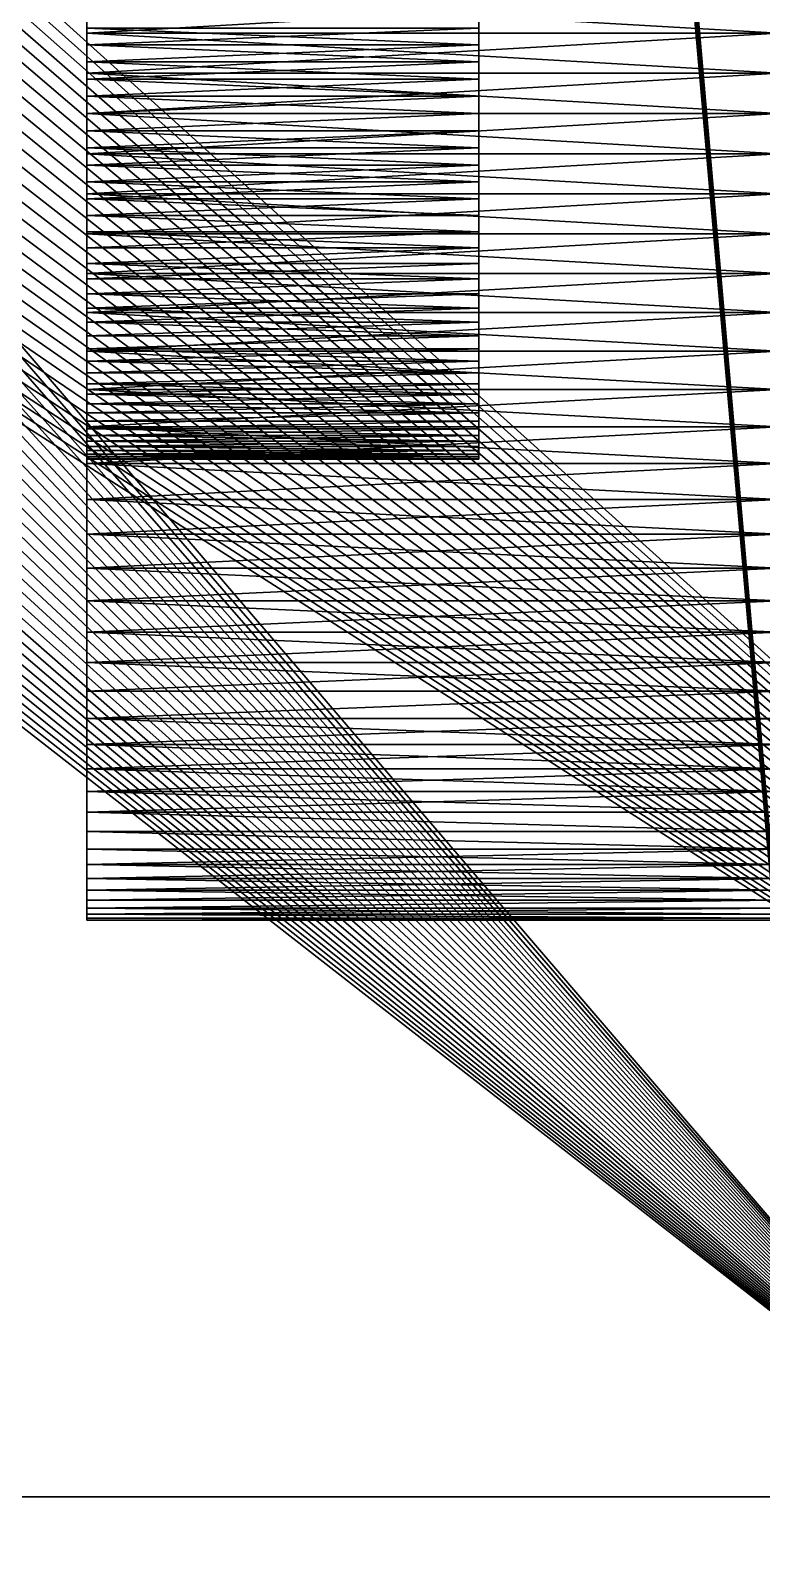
# Model space of a CAD drawing. Header units: millimetres. Extents: x 0 to 520, y -2 to 382.
# Drawn here: x 492.76 to 495.93, y 57.72 to 64.36 of the extents above; entities that cross this region are included whole.
import ezdxf

# ---------------------------------------------------------------- set-up
doc = ezdxf.new("R2010")
doc.units = ezdxf.units.MM

msp = doc.modelspace()

# ---------------------------------------------------------------- linework, layer by layer
at = {"layer": 'BRASS', "color": 52}
for points in [[(509.2, 369.2, 103), (10.8, 369.2, 103), (10.8, 10.8, 103)], [(509.2, 369.2, 103), (10.8, 10.8, 103), (509.2, 10.8, 103)], [(499.5, 359.5, 86), (499.5, 20.5, 86), (484.65, 190, 86)], [(484.65, 190, 86), (499.5, 20.5, 86), (484.6479, 189.9178, 86)], [(484.6418, 189.8357, 86), (484.6479, 189.9178, 86), (499.5, 20.5, 86)], [(484.6316, 189.7541, 86), (484.6418, 189.8357, 86), (499.5, 20.5, 86)], [(484.6173, 189.6731, 86), (484.6316, 189.7541, 86), (499.5, 20.5, 86)], [(484.6173, 70.3269, 86), (484.6173, 189.6731, 86), (499.5, 20.5, 86)], [(484.6316, 70.2459, 86), (484.6173, 70.3269, 86), (499.5, 20.5, 86)], [(484.6418, 70.1643, 86), (484.6316, 70.2459, 86), (499.5, 20.5, 86)], [(484.6479, 70.0822, 86), (484.6418, 70.1643, 86), (499.5, 20.5, 86)], [(484.65, 70, 86), (484.6479, 70.0822, 86), (499.5, 20.5, 86)], [(484.6479, 69.9178, 86), (484.65, 70, 86), (499.5, 20.5, 86)], [(484.6418, 69.8357, 86), (484.6479, 69.9178, 86), (499.5, 20.5, 86)], [(484.6316, 69.7541, 86), (484.6418, 69.8357, 86), (499.5, 20.5, 86)], [(484.6173, 69.6731, 86), (484.6316, 69.7541, 86), (499.5, 20.5, 86)], [(484.599, 69.5929, 86), (484.6173, 69.6731, 86), (499.5, 20.5, 86)], [(484.5767, 69.5137, 86), (484.599, 69.5929, 86), (499.5, 20.5, 86)], [(484.5505, 69.4357, 86), (484.5767, 69.5137, 86), (499.5, 20.5, 86)], [(484.5204, 69.3591, 86), (484.5505, 69.4357, 86), (499.5, 20.5, 86)], [(484.4866, 69.2841, 86), (484.5204, 69.3591, 86), (499.5, 20.5, 86)], [(484.4491, 69.2109, 86), (484.4866, 69.2841, 86), (499.5, 20.5, 86)], [(484.4079, 69.1396, 86), (484.4491, 69.2109, 86), (499.5, 20.5, 86)], [(484.3633, 69.0705, 86), (484.4079, 69.1396, 86), (499.5, 20.5, 86)], [(484.3153, 69.0037, 86), (484.3633, 69.0705, 86), (499.5, 20.5, 86)], [(336.599, 36.5929, 86), (481.6847, 69.0037, 86), (499.5, 20.5, 86)], [(499.5, 20.5, 86), (481.6847, 69.0037, 86), (481.736, 68.9394, 86)], [(484.264, 68.9394, 86), (484.3153, 69.0037, 86), (499.5, 20.5, 86)], [(499.5, 20.5, 86), (481.736, 68.9394, 86), (481.7905, 68.8777, 86)], [(484.2095, 68.8777, 86), (484.264, 68.9394, 86), (499.5, 20.5, 86)], [(499.5, 20.5, 86), (481.7905, 68.8777, 86), (481.8479, 68.8188, 86)], [(484.1521, 68.8188, 86), (484.2095, 68.8777, 86), (499.5, 20.5, 86)], [(481.8479, 68.8188, 86), (481.9082, 68.7629, 86), (499.5, 20.5, 86)], [(481.9082, 68.7629, 86), (481.9712, 68.71, 86), (499.5, 20.5, 86)], [(484.0288, 68.71, 86), (484.0918, 68.7629, 86), (499.5, 20.5, 86)], [(484.0918, 68.7629, 86), (484.1521, 68.8188, 86), (499.5, 20.5, 86)], [(481.9712, 68.71, 86), (482.0368, 68.6603, 86), (499.5, 20.5, 86)], [(483.9632, 68.6603, 86), (484.0288, 68.71, 86), (499.5, 20.5, 86)], [(482.0368, 68.6603, 86), (482.1048, 68.614, 86), (499.5, 20.5, 86)], [(483.8952, 68.614, 86), (483.9632, 68.6603, 86), (499.5, 20.5, 86)], [(482.1048, 68.614, 86), (482.175, 68.5711, 86), (499.5, 20.5, 86)], [(482.175, 68.5711, 86), (482.2473, 68.5317, 86), (499.5, 20.5, 86)], [(483.7527, 68.5317, 86), (483.825, 68.5711, 86), (499.5, 20.5, 86)], [(483.825, 68.5711, 86), (483.8952, 68.614, 86), (499.5, 20.5, 86)], [(482.2473, 68.5317, 86), (482.3214, 68.496, 86), (499.5, 20.5, 86)], [(482.3214, 68.496, 86), (482.3972, 68.4641, 86), (499.5, 20.5, 86)], [(483.6028, 68.4641, 86), (483.6786, 68.496, 86), (499.5, 20.5, 86)], [(483.6786, 68.496, 86), (483.7527, 68.5317, 86), (499.5, 20.5, 86)], [(482.3972, 68.4641, 86), (482.4745, 68.4359, 86), (499.5, 20.5, 86)], [(482.4745, 68.4359, 86), (482.5531, 68.4117, 86), (499.5, 20.5, 86)], [(483.4469, 68.4117, 86), (483.5255, 68.4359, 86), (499.5, 20.5, 86)], [(483.5255, 68.4359, 86), (483.6028, 68.4641, 86), (499.5, 20.5, 86)], [(482.5531, 68.4117, 86), (482.6328, 68.3914, 86), (499.5, 20.5, 86)], [(482.6328, 68.3914, 86), (482.7135, 68.3751, 86), (499.5, 20.5, 86)], [(482.7135, 68.3751, 86), (482.7948, 68.3628, 86), (499.5, 20.5, 86)], [(482.7948, 68.3628, 86), (482.8767, 68.3546, 86), (499.5, 20.5, 86)], [(483.1233, 68.3546, 86), (483.2052, 68.3628, 86), (499.5, 20.5, 86)], [(483.2052, 68.3628, 86), (483.2865, 68.3751, 86), (499.5, 20.5, 86)], [(483.2865, 68.3751, 86), (483.3672, 68.3914, 86), (499.5, 20.5, 86)], [(483.3672, 68.3914, 86), (483.4469, 68.4117, 86), (499.5, 20.5, 86)], [(482.8767, 68.3546, 86), (482.9589, 68.3505, 86), (499.5, 20.5, 86)], [(482.9589, 68.3505, 86), (483.0411, 68.3505, 86), (499.5, 20.5, 86)], [(483.0411, 68.3505, 86), (483.1233, 68.3546, 86), (499.5, 20.5, 86)]]:
    msp.add_3dface(points, dxfattribs=at)
at = {"layer": 'STEEL', "color": 8}
for points in [[(486.7493, 69.9439, 86), (500, 58, 86), (500, 82, 86)], [(497, 82, 83), (497, 58, 83), (486.7493, 69.9439, 83)], [(486.7437, 69.8319, 86), (500, 58, 86), (486.7493, 69.9439, 86)], [(486.7493, 69.9439, 83), (497, 58, 83), (486.7437, 69.8319, 83)], [(486.7325, 69.7202, 86), (500, 58, 86), (486.7437, 69.8319, 86)], [(486.7437, 69.8319, 83), (497, 58, 83), (486.7325, 69.7202, 83)], [(486.7158, 69.6093, 86), (500, 58, 86), (486.7325, 69.7202, 86)], [(486.7325, 69.7202, 83), (497, 58, 83), (486.7158, 69.6093, 83)], [(486.6936, 69.4993, 86), (500, 58, 86), (486.7158, 69.6093, 86)], [(486.7158, 69.6093, 83), (497, 58, 83), (486.6936, 69.4993, 83)], [(486.6659, 69.3906, 86), (500, 58, 86), (486.6936, 69.4993, 86)], [(486.6936, 69.4993, 83), (497, 58, 83), (486.6659, 69.3906, 83)], [(486.6328, 69.2834, 86), (500, 58, 86), (486.6659, 69.3906, 86)], [(486.6659, 69.3906, 83), (497, 58, 83), (486.6328, 69.2834, 83)], [(486.5945, 69.178, 86), (500, 58, 86), (486.6328, 69.2834, 86)], [(486.6328, 69.2834, 83), (497, 58, 83), (486.5945, 69.178, 83)], [(486.5509, 69.0746, 86), (500, 58, 86), (486.5945, 69.178, 86)], [(486.5945, 69.178, 83), (497, 58, 83), (486.5509, 69.0746, 83)], [(486.5022, 68.9735, 86), (500, 58, 86), (486.5509, 69.0746, 86)], [(486.5509, 69.0746, 83), (497, 58, 83), (486.5022, 68.9735, 83)], [(486.4486, 68.875, 86), (500, 58, 86), (486.5022, 68.9735, 86)], [(486.5022, 68.9735, 83), (497, 58, 83), (486.4486, 68.875, 83)], [(486.3901, 68.7793, 86), (500, 58, 86), (486.4486, 68.875, 86)], [(486.4486, 68.875, 83), (497, 58, 83), (486.3901, 68.7793, 83)], [(486.3269, 68.6866, 86), (500, 58, 86), (486.3901, 68.7793, 86)], [(486.3901, 68.7793, 83), (497, 58, 83), (486.3269, 68.6866, 83)], [(486.2591, 68.5971, 86), (500, 58, 86), (486.3269, 68.6866, 86)], [(497, 58, 83), (486.2591, 68.5971, 83), (486.3269, 68.6866, 83)], [(486.187, 68.5112, 86), (500, 58, 86), (486.2591, 68.5971, 86)], [(497, 58, 83), (486.187, 68.5112, 83), (486.2591, 68.5971, 83)], [(486.1107, 68.429, 86), (500, 58, 86), (486.187, 68.5112, 86)], [(497, 58, 83), (486.1107, 68.429, 83), (486.187, 68.5112, 83)], [(486.0304, 68.3506, 86), (500, 58, 86), (486.1107, 68.429, 86)], [(497, 58, 83), (486.0304, 68.3506, 83), (486.1107, 68.429, 83)], [(485.9463, 68.2764, 86), (500, 58, 86), (486.0304, 68.3506, 86)], [(497, 58, 83), (485.9463, 68.2764, 83), (486.0304, 68.3506, 83)], [(485.8586, 68.2065, 86), (500, 58, 86), (485.9463, 68.2764, 86)], [(497, 58, 83), (485.8586, 68.2065, 83), (485.9463, 68.2764, 83)], [(485.7675, 68.141, 86), (500, 58, 86), (485.8586, 68.2065, 86)], [(497, 58, 83), (485.7675, 68.141, 83), (485.8586, 68.2065, 83)], [(485.6732, 68.0801, 86), (500, 58, 86), (485.7675, 68.141, 86)], [(497, 58, 83), (485.6732, 68.0801, 83), (485.7675, 68.141, 83)], [(485.5761, 68.024, 86), (500, 58, 86), (485.6732, 68.0801, 86)], [(497, 58, 83), (485.5761, 68.024, 83), (485.6732, 68.0801, 83)], [(485.374, 67.9267, 86), (500, 58, 86), (485.4762, 67.9728, 86)], [(497, 58, 83), (485.374, 67.9267, 83), (485.4762, 67.9728, 83)], [(485.4762, 67.9728, 86), (500, 58, 86), (485.5761, 68.024, 86)], [(497, 58, 83), (485.4762, 67.9728, 83), (485.5761, 68.024, 83)], [(485.2695, 67.8857, 86), (500, 58, 86), (485.374, 67.9267, 86)], [(497, 58, 83), (485.2695, 67.8857, 83), (485.374, 67.9267, 83)], [(485.0552, 67.8196, 86), (500, 58, 86), (485.1632, 67.85, 86)], [(497, 58, 83), (485.0552, 67.8196, 83), (485.1632, 67.85, 83)], [(485.1632, 67.85, 86), (500, 58, 86), (485.2695, 67.8857, 86)], [(497, 58, 83), (485.1632, 67.85, 83), (485.2695, 67.8857, 83)], [(484.724, 67.7612, 86), (500, 58, 86), (484.8353, 67.7751, 86)], [(497, 58, 83), (484.724, 67.7612, 83), (484.8353, 67.7751, 83)], [(484.8353, 67.7751, 86), (500, 58, 86), (484.9458, 67.7946, 86)], [(497, 58, 83), (484.8353, 67.7751, 83), (484.9458, 67.7946, 83)], [(484.9458, 67.7946, 86), (500, 58, 86), (485.0552, 67.8196, 86)], [(497, 58, 83), (484.9458, 67.7946, 83), (485.0552, 67.8196, 83)], [(472, 58, 86), (500, 58, 86), (484.724, 67.7612, 86)], [(497, 58, 83), (472, 58, 83), (484.5, 67.75, 83)], [(497, 58, 83), (484.5, 67.75, 83), (484.6122, 67.7528, 83)], [(497, 58, 83), (484.6122, 67.7528, 83), (484.724, 67.7612, 83)], [(493, 64.8637, 75.3918), (493, 64.3701, 73.4536), (493, 64.2972, 73.4703)], [(493, 64.8637, 75.3918), (493, 64.2972, 73.4703), (493, 64.6935, 75.4306)], [(493, 64.2972, 70.5297), (493, 64.6935, 68.5694), (493, 64.5216, 68.5391)], [(493, 64.3701, 70.5464), (493, 64.6935, 68.5694), (493, 64.2972, 70.5297)], [(493, 64.6935, 75.4306), (493, 64.2972, 73.4703), (493, 64.2236, 73.4832)], [(493, 64.6935, 75.4306), (493, 64.2236, 73.4832), (493, 64.5216, 75.4609)], [(493, 64.3485, 75.4826), (496, 64.3485, 75.4826), (496, 64.5216, 75.4609)], [(493, 64.5216, 75.4609), (493, 64.3485, 75.4826), (496, 64.5216, 75.4609)], [(493, 64.5216, 68.5391), (496, 64.5216, 68.5391), (496, 64.3485, 68.5174)], [(493, 64.3485, 68.5174), (493, 64.5216, 68.5391), (496, 64.3485, 68.5174)], [(493, 64.2236, 70.5168), (493, 64.5216, 68.5391), (493, 64.3485, 68.5174)], [(493, 64.2972, 70.5297), (493, 64.5216, 68.5391), (493, 64.2236, 70.5168)], [(493, 64.5216, 75.4609), (493, 64.2236, 73.4832), (493, 64.1494, 73.4925)], [(493, 64.5216, 75.4609), (493, 64.1494, 73.4925), (493, 64.3485, 75.4826)], [(494.7, 64.513, 73.4095), (494.7, 64.0748, 70.5019), (494.7, 64.3701, 73.4536)], [(494.7, 64.513, 73.4095), (494.7, 64.3701, 70.5464), (494.7, 64.2972, 70.5297)], [(494.7, 64.513, 73.4095), (494.7, 64.2972, 70.5297), (494.7, 64.2236, 70.5168)], [(494.7, 64.513, 73.4095), (494.7, 64.2236, 70.5168), (494.7, 64.1494, 70.5075)], [(494.7, 64.513, 73.4095), (494.7, 64.1494, 70.5075), (494.7, 64.0748, 70.5019)], [(494.7, 64.2972, 73.4703), (493, 64.3701, 73.4536), (494.7, 64.3701, 73.4536)], [(493, 64.2972, 73.4703), (493, 64.3701, 73.4536), (494.7, 64.2972, 73.4703)], [(494.7, 64.3701, 70.5464), (493, 64.2972, 70.5297), (494.7, 64.2972, 70.5297)], [(493, 64.3701, 70.5464), (493, 64.2972, 70.5297), (494.7, 64.3701, 70.5464)], [(493, 64.3485, 75.4826), (496, 64.1745, 75.4956), (496, 64.3485, 75.4826)], [(493, 64.3485, 75.4826), (493, 64.1745, 75.4956), (496, 64.1745, 75.4956)], [(493, 64.1745, 68.5044), (493, 64.3485, 68.5174), (496, 64.3485, 68.5174)], [(493, 64.1745, 68.5044), (496, 64.3485, 68.5174), (496, 64.1745, 68.5044)], [(493, 64.1494, 70.5075), (493, 64.3485, 68.5174), (493, 64.1745, 68.5044)], [(493, 64.2236, 70.5168), (493, 64.3485, 68.5174), (493, 64.1494, 70.5075)], [(493, 64.3485, 75.4826), (493, 64.1494, 73.4925), (493, 64.0748, 73.4981)], [(493, 64.3485, 75.4826), (493, 64.0748, 73.4981), (493, 64.1745, 75.4956)], [(494.7, 64.3701, 73.4536), (494.7, 64.2236, 73.4832), (494.7, 64.2972, 73.4703)], [(494.7, 64.3701, 73.4536), (494.7, 64, 70.5), (494.7, 64.2236, 73.4832)], [(494.7, 64.3701, 73.4536), (494.7, 64.0748, 70.5019), (494.7, 64, 70.5)], [(494.7, 64.2236, 73.4832), (493, 64.2972, 73.4703), (494.7, 64.2972, 73.4703)], [(493, 64.2236, 73.4832), (493, 64.2972, 73.4703), (494.7, 64.2236, 73.4832)], [(494.7, 64.2972, 70.5297), (493, 64.2236, 70.5168), (494.7, 64.2236, 70.5168)], [(493, 64.2972, 70.5297), (493, 64.2236, 70.5168), (494.7, 64.2972, 70.5297)], [(494.7, 64.1494, 73.4925), (493, 64.2236, 73.4832), (494.7, 64.2236, 73.4832)], [(493, 64.1494, 73.4925), (493, 64.2236, 73.4832), (494.7, 64.1494, 73.4925)], [(494.7, 64.2236, 70.5168), (493, 64.1494, 70.5075), (494.7, 64.1494, 70.5075)], [(493, 64.2236, 70.5168), (493, 64.1494, 70.5075), (494.7, 64.2236, 70.5168)], [(494.7, 64.2236, 73.4832), (494.7, 63.9252, 70.5019), (494.7, 64.1494, 73.4925)], [(494.7, 64.2236, 73.4832), (494.7, 64, 70.5), (494.7, 63.9252, 70.5019)], [(493, 64.1745, 75.4956), (493, 64, 75.5), (496, 64, 75.5)], [(493, 64.1745, 75.4956), (496, 64, 75.5), (496, 64.1745, 75.4956)], [(493, 64, 68.5), (493, 64.1745, 68.5044), (496, 64.1745, 68.5044)], [(493, 64, 68.5), (496, 64.1745, 68.5044), (496, 64, 68.5)], [(493, 64.0748, 70.5019), (493, 64.1745, 68.5044), (493, 64, 68.5)], [(493, 64.1494, 70.5075), (493, 64.1745, 68.5044), (493, 64.0748, 70.5019)], [(493, 64.1745, 75.4956), (493, 64.0748, 73.4981), (493, 64, 75.5)], [(494.7, 64.0748, 73.4981), (493, 64.1494, 73.4925), (494.7, 64.1494, 73.4925)], [(493, 64.0748, 73.4981), (493, 64.1494, 73.4925), (494.7, 64.0748, 73.4981)], [(493, 64.1494, 70.5075), (493, 64.0748, 70.5019), (494.7, 64.1494, 70.5075)], [(494.7, 64.1494, 70.5075), (493, 64.0748, 70.5019), (494.7, 64.0748, 70.5019)], [(494.7, 64.1494, 73.4925), (494.7, 64, 73.5), (494.7, 64.0748, 73.4981)], [(494.7, 64.1494, 73.4925), (494.7, 63.9252, 73.4981), (494.7, 64, 73.5)], [(494.7, 64.1494, 73.4925), (494.7, 63.9252, 70.5019), (494.7, 63.8506, 70.5075)], [(494.7, 64.1494, 73.4925), (494.7, 63.8506, 70.5075), (494.7, 63.7764, 70.5168)], [(494.7, 64.1494, 73.4925), (494.7, 63.7764, 70.5168), (494.7, 63.9252, 73.4981)], [(493, 64.0748, 70.5019), (493, 64, 68.5), (493, 64, 70.5)], [(493, 64, 75.5), (493, 64.0748, 73.4981), (493, 64, 73.5)], [(493, 64, 73.5), (493, 64.0748, 73.4981), (494.7, 64, 73.5)], [(494.7, 64, 73.5), (493, 64.0748, 73.4981), (494.7, 64.0748, 73.4981)], [(493, 64.0748, 70.5019), (493, 64, 70.5), (494.7, 64.0748, 70.5019)], [(494.7, 64.0748, 70.5019), (493, 64, 70.5), (494.7, 64, 70.5)], [(493, 63.8255, 68.5044), (493, 64, 68.5), (496, 64, 68.5)], [(493, 63.8255, 68.5044), (496, 64, 68.5), (496, 63.8255, 68.5044)], [(493, 64, 75.5), (496, 63.8255, 75.4956), (496, 64, 75.5)], [(493, 64, 75.5), (493, 63.8255, 75.4956), (496, 63.8255, 75.4956)], [(493, 64, 70.5), (493, 63.8255, 68.5044), (493, 63.9252, 70.5019)], [(493, 64, 70.5), (493, 64, 68.5), (493, 63.8255, 68.5044)], [(493, 64, 75.5), (493, 64, 73.5), (493, 63.9252, 73.4981)], [(493, 64, 75.5), (493, 63.9252, 73.4981), (493, 63.8255, 75.4956)], [(493, 64, 70.5), (493, 63.9252, 70.5019), (494.7, 64, 70.5)], [(494.7, 64, 70.5), (493, 63.9252, 70.5019), (494.7, 63.9252, 70.5019)], [(494.7, 63.9252, 73.4981), (493, 63.9252, 73.4981), (494.7, 64, 73.5)], [(493, 63.9252, 73.4981), (493, 64, 73.5), (494.7, 64, 73.5)], [(493, 63.9252, 70.5019), (493, 63.6515, 68.5174), (493, 63.8506, 70.5075)], [(493, 63.9252, 70.5019), (493, 63.8255, 68.5044), (493, 63.6515, 68.5174)], [(493, 63.8255, 75.4956), (493, 63.9252, 73.4981), (493, 63.8506, 73.4925)], [(493, 63.9252, 70.5019), (493, 63.8506, 70.5075), (494.7, 63.9252, 70.5019)], [(494.7, 63.9252, 70.5019), (493, 63.8506, 70.5075), (494.7, 63.8506, 70.5075)], [(494.7, 63.8506, 73.4925), (493, 63.9252, 73.4981), (494.7, 63.9252, 73.4981)], [(493, 63.8506, 73.4925), (493, 63.9252, 73.4981), (494.7, 63.8506, 73.4925)], [(494.7, 63.9252, 73.4981), (494.7, 63.7764, 73.4832), (494.7, 63.8506, 73.4925)], [(494.7, 63.9252, 73.4981), (494.7, 63.7764, 70.5168), (494.7, 63.6299, 70.5464)], [(494.7, 63.9252, 73.4981), (494.7, 63.6299, 70.5464), (494.7, 63.7764, 73.4832)], [(493, 63.8506, 70.5075), (493, 63.6515, 68.5174), (493, 63.4784, 68.5391)], [(493, 63.8506, 70.5075), (493, 63.4784, 68.5391), (493, 63.7764, 70.5168)], [(493, 63.4784, 75.4609), (493, 63.8506, 73.4925), (493, 63.7764, 73.4832)], [(493, 63.6515, 75.4826), (493, 63.8506, 73.4925), (493, 63.4784, 75.4609)], [(493, 63.8255, 75.4956), (493, 63.8506, 73.4925), (493, 63.6515, 75.4826)], [(493, 63.8506, 70.5075), (493, 63.7764, 70.5168), (494.7, 63.8506, 70.5075)], [(494.7, 63.8506, 70.5075), (493, 63.7764, 70.5168), (494.7, 63.7764, 70.5168)], [(493, 63.7764, 73.4832), (493, 63.8506, 73.4925), (494.7, 63.7764, 73.4832)], [(494.7, 63.7764, 73.4832), (493, 63.8506, 73.4925), (494.7, 63.8506, 73.4925)], [(493, 63.6515, 68.5174), (493, 63.8255, 68.5044), (496, 63.8255, 68.5044)], [(493, 63.6515, 68.5174), (496, 63.8255, 68.5044), (496, 63.6515, 68.5174)], [(493, 63.8255, 75.4956), (493, 63.6515, 75.4826), (496, 63.6515, 75.4826)], [(493, 63.8255, 75.4956), (496, 63.6515, 75.4826), (496, 63.8255, 75.4956)], [(493, 63.7764, 70.5168), (493, 63.4784, 68.5391), (493, 63.3065, 68.5694)], [(493, 63.7764, 70.5168), (493, 63.3065, 68.5694), (493, 63.7028, 70.5297)], [(493, 63.4784, 75.4609), (493, 63.7764, 73.4832), (493, 63.7028, 73.4703)], [(493, 63.7764, 70.5168), (493, 63.7028, 70.5297), (494.7, 63.7764, 70.5168)], [(494.7, 63.7764, 70.5168), (493, 63.7028, 70.5297), (494.7, 63.7028, 70.5297)], [(493, 63.7028, 73.4703), (493, 63.7764, 73.4832), (494.7, 63.7028, 73.4703)], [(494.7, 63.7028, 73.4703), (493, 63.7764, 73.4832), (494.7, 63.7764, 73.4832)], [(494.7, 63.7764, 70.5168), (494.7, 63.7028, 70.5297), (494.7, 63.6299, 70.5464)], [(494.7, 63.7764, 73.4832), (494.7, 63.5579, 73.4334), (494.7, 63.7028, 73.4703)], [(494.7, 63.7764, 73.4832), (494.7, 63.6299, 70.5464), (494.7, 63.4173, 70.6178)], [(494.7, 63.7764, 73.4832), (494.7, 63.4173, 70.6178), (494.7, 63.5579, 73.4334)], [(493, 63.7028, 70.5297), (493, 63.1363, 68.6082), (493, 63.6299, 70.5464)], [(493, 63.7028, 70.5297), (493, 63.3065, 68.5694), (493, 63.1363, 68.6082)], [(493, 63.3065, 75.4306), (493, 63.7028, 73.4703), (493, 63.6299, 73.4536)], [(493, 63.4784, 75.4609), (493, 63.7028, 73.4703), (493, 63.3065, 75.4306)], [(493, 63.7028, 70.5297), (493, 63.6299, 70.5464), (494.7, 63.7028, 70.5297)], [(494.7, 63.7028, 70.5297), (493, 63.6299, 70.5464), (494.7, 63.6299, 70.5464)], [(493, 63.6299, 73.4536), (493, 63.7028, 73.4703), (494.7, 63.6299, 73.4536)], [(494.7, 63.6299, 73.4536), (493, 63.7028, 73.4703), (494.7, 63.7028, 73.4703)], [(493, 63.4784, 68.5391), (493, 63.6515, 68.5174), (496, 63.6515, 68.5174)], [(493, 63.4784, 68.5391), (496, 63.6515, 68.5174), (496, 63.4784, 68.5391)], [(493, 63.6515, 75.4826), (496, 63.4784, 75.4609), (496, 63.6515, 75.4826)], [(493, 63.6515, 75.4826), (493, 63.4784, 75.4609), (496, 63.4784, 75.4609)], [(494.7, 63.7028, 73.4703), (494.7, 63.5579, 73.4334), (494.7, 63.6299, 73.4536)], [(493, 63.6299, 70.5464), (493, 63.1363, 68.6082), (493, 62.9684, 68.6555)], [(493, 63.6299, 70.5464), (493, 62.9684, 68.6555), (493, 63.5579, 70.5666)], [(493, 62.9684, 75.3445), (493, 63.6299, 73.4536), (493, 63.5579, 73.4334)], [(493, 63.1363, 75.3918), (493, 63.6299, 73.4536), (493, 62.9684, 75.3445)], [(493, 63.3065, 75.4306), (493, 63.6299, 73.4536), (493, 63.1363, 75.3918)], [(493, 63.6299, 70.5464), (493, 63.5579, 70.5666), (494.7, 63.6299, 70.5464)], [(494.7, 63.6299, 70.5464), (493, 63.5579, 70.5666), (494.7, 63.5579, 70.5666)], [(493, 63.5579, 73.4334), (493, 63.6299, 73.4536), (494.7, 63.5579, 73.4334)], [(494.7, 63.5579, 73.4334), (493, 63.6299, 73.4536), (494.7, 63.6299, 73.4536)], [(494.7, 63.6299, 70.5464), (494.7, 63.5579, 70.5666), (494.7, 63.487, 70.5905)], [(494.7, 63.6299, 70.5464), (494.7, 63.487, 70.5905), (494.7, 63.4173, 70.6178)], [(493, 63.5579, 70.5666), (493, 62.9684, 68.6555), (493, 62.8029, 68.7111)], [(493, 63.5579, 70.5666), (493, 62.8029, 68.7111), (493, 63.487, 70.5905)], [(493, 62.9684, 75.3445), (493, 63.5579, 73.4334), (493, 63.487, 73.4095)], [(494.7, 63.5579, 70.5666), (493, 63.5579, 70.5666), (494.7, 63.487, 70.5905)], [(493, 63.5579, 70.5666), (493, 63.487, 70.5905), (494.7, 63.487, 70.5905)], [(493, 63.487, 73.4095), (493, 63.5579, 73.4334), (494.7, 63.487, 73.4095)], [(494.7, 63.487, 73.4095), (493, 63.5579, 73.4334), (494.7, 63.5579, 73.4334)], [(494.7, 63.5579, 73.4334), (494.7, 63.3492, 70.6485), (494.7, 63.3492, 73.3515)], [(494.7, 63.5579, 73.4334), (494.7, 63.4173, 70.6178), (494.7, 63.3492, 70.6485)], [(494.7, 63.5579, 73.4334), (494.7, 63.3492, 73.3515), (494.7, 63.487, 73.4095)], [(493, 63.487, 70.5905), (493, 62.8029, 68.7111), (493, 62.6405, 68.7748)], [(493, 63.487, 70.5905), (493, 62.6405, 68.7748), (493, 63.4173, 70.6178)], [(493, 62.8029, 75.2889), (493, 63.487, 73.4095), (493, 63.4173, 73.3822)], [(493, 62.9684, 75.3445), (493, 63.487, 73.4095), (493, 62.8029, 75.2889)], [(493, 63.487, 70.5905), (493, 63.4173, 70.6178), (494.7, 63.487, 70.5905)], [(494.7, 63.487, 70.5905), (493, 63.4173, 70.6178), (494.7, 63.4173, 70.6178)], [(493, 63.4173, 73.3822), (493, 63.487, 73.4095), (494.7, 63.4173, 73.3822)], [(494.7, 63.4173, 73.3822), (493, 63.487, 73.4095), (494.7, 63.487, 73.4095)], [(493, 63.3065, 68.5694), (493, 63.4784, 68.5391), (496, 63.4784, 68.5391)], [(493, 63.3065, 68.5694), (496, 63.4784, 68.5391), (496, 63.3065, 68.5694)], [(493, 63.4784, 75.4609), (493, 63.3065, 75.4306), (496, 63.3065, 75.4306)], [(493, 63.4784, 75.4609), (496, 63.3065, 75.4306), (496, 63.4784, 75.4609)], [(494.7, 63.487, 73.4095), (494.7, 63.3492, 73.3515), (494.7, 63.4173, 73.3822)], [(493, 63.4173, 70.6178), (493, 62.6405, 68.7748), (493, 62.4814, 68.8466)], [(493, 63.4173, 70.6178), (493, 62.4814, 68.8466), (493, 63.3492, 70.6485)], [(493, 62.6405, 75.2252), (493, 63.4173, 73.3822), (493, 63.3492, 73.3515)], [(493, 62.8029, 75.2889), (493, 63.4173, 73.3822), (493, 62.6405, 75.2252)], [(493, 63.4173, 70.6178), (493, 63.3492, 70.6485), (494.7, 63.4173, 70.6178)], [(494.7, 63.4173, 70.6178), (493, 63.3492, 70.6485), (494.7, 63.3492, 70.6485)], [(494.7, 63.3492, 73.3515), (493, 63.3492, 73.3515), (494.7, 63.4173, 73.3822)], [(493, 63.3492, 73.3515), (493, 63.4173, 73.3822), (494.7, 63.4173, 73.3822)], [(493, 63.3492, 70.6485), (493, 62.3261, 68.9262), (493, 63.2826, 70.6827)], [(493, 63.3492, 70.6485), (493, 62.4814, 68.8466), (493, 62.3261, 68.9262)], [(493, 62.4814, 75.1534), (493, 63.3492, 73.3515), (493, 63.2826, 73.3173)], [(493, 62.6405, 75.2252), (493, 63.3492, 73.3515), (493, 62.4814, 75.1534)], [(493, 63.3492, 70.6485), (493, 63.2826, 70.6827), (494.7, 63.3492, 70.6485)], [(494.7, 63.3492, 70.6485), (493, 63.2826, 70.6827), (494.7, 63.2826, 70.6827)], [(493, 63.2826, 73.3173), (493, 63.3492, 73.3515), (494.7, 63.2826, 73.3173)], [(494.7, 63.2826, 73.3173), (493, 63.3492, 73.3515), (494.7, 63.3492, 73.3515)], [(494.7, 63.3492, 70.6485), (494.7, 63.2826, 70.6827), (494.7, 63.2178, 70.7201)], [(494.7, 63.3492, 73.3515), (494.7, 63.3492, 70.6485), (494.7, 63.2178, 70.7201)], [(494.7, 63.3492, 73.3515), (494.7, 62.9797, 70.9004), (494.7, 63.155, 73.2394)], [(494.7, 63.3492, 73.3515), (494.7, 63.2178, 70.7201), (494.7, 63.155, 70.7606)], [(494.7, 63.3492, 73.3515), (494.7, 63.155, 70.7606), (494.7, 63.0943, 70.8043)], [(494.7, 63.3492, 73.3515), (494.7, 63.0943, 70.8043), (494.7, 63.0358, 70.8509)], [(494.7, 63.3492, 73.3515), (494.7, 63.0358, 70.8509), (494.7, 62.9797, 70.9004)], [(494.7, 63.3492, 73.3515), (494.7, 63.155, 73.2394), (494.7, 63.2826, 73.3173)], [(493, 63.1363, 68.6082), (493, 63.3065, 68.5694), (496, 63.3065, 68.5694)], [(493, 63.1363, 68.6082), (496, 63.3065, 68.5694), (496, 63.1363, 68.6082)], [(493, 63.3065, 75.4306), (493, 63.1363, 75.3918), (496, 63.1363, 75.3918)], [(493, 63.3065, 75.4306), (496, 63.1363, 75.3918), (496, 63.3065, 75.4306)], [(493, 63.2826, 70.6827), (493, 62.175, 69.0135), (493, 63.2178, 70.7201)], [(493, 63.2826, 70.6827), (493, 62.3261, 68.9262), (493, 62.175, 69.0135)], [(493, 62.3261, 75.0738), (493, 63.2826, 73.3173), (493, 63.2178, 73.2799)], [(493, 62.4814, 75.1534), (493, 63.2826, 73.3173), (493, 62.3261, 75.0738)], [(493, 63.2826, 70.6827), (493, 63.2178, 70.7201), (494.7, 63.2826, 70.6827)], [(494.7, 63.2826, 70.6827), (493, 63.2178, 70.7201), (494.7, 63.2178, 70.7201)], [(494.7, 63.2178, 73.2799), (493, 63.2178, 73.2799), (494.7, 63.2826, 73.3173)], [(493, 63.2178, 73.2799), (493, 63.2826, 73.3173), (494.7, 63.2826, 73.3173)], [(494.7, 63.2826, 73.3173), (494.7, 63.155, 73.2394), (494.7, 63.2178, 73.2799)], [(493, 63.2178, 70.7201), (493, 62.0284, 69.1082), (493, 63.155, 70.7606)], [(493, 63.2178, 70.7201), (493, 62.175, 69.0135), (493, 62.0284, 69.1082)], [(493, 62.175, 74.9865), (493, 63.2178, 73.2799), (493, 63.155, 73.2394)], [(493, 62.3261, 75.0738), (493, 63.2178, 73.2799), (493, 62.175, 74.9865)], [(494.7, 63.2178, 70.7201), (493, 63.155, 70.7606), (494.7, 63.155, 70.7606)], [(493, 63.2178, 70.7201), (493, 63.155, 70.7606), (494.7, 63.2178, 70.7201)], [(493, 63.155, 73.2394), (493, 63.2178, 73.2799), (494.7, 63.155, 73.2394)], [(494.7, 63.155, 73.2394), (493, 63.2178, 73.2799), (494.7, 63.2178, 73.2799)], [(493, 63.155, 70.7606), (493, 61.8867, 69.21), (493, 63.0943, 70.8043)], [(493, 63.155, 70.7606), (493, 62.0284, 69.1082), (493, 61.8867, 69.21)], [(493, 61.8867, 74.79), (493, 63.155, 73.2394), (493, 63.0943, 73.1957)], [(493, 62.0284, 74.8918), (493, 63.155, 73.2394), (493, 61.8867, 74.79)], [(493, 62.175, 74.9865), (493, 63.155, 73.2394), (493, 62.0284, 74.8918)], [(494.7, 63.155, 70.7606), (493, 63.0943, 70.8043), (494.7, 63.0943, 70.8043)], [(493, 63.155, 70.7606), (493, 63.0943, 70.8043), (494.7, 63.155, 70.7606)], [(494.7, 63.0943, 73.1957), (493, 63.155, 73.2394), (494.7, 63.155, 73.2394)], [(493, 63.0943, 73.1957), (493, 63.155, 73.2394), (494.7, 63.0943, 73.1957)], [(493, 62.9684, 68.6555), (493, 63.1363, 68.6082), (496, 63.1363, 68.6082)], [(493, 62.9684, 68.6555), (496, 63.1363, 68.6082), (496, 62.9684, 68.6555)], [(493, 63.1363, 75.3918), (493, 62.9684, 75.3445), (496, 62.9684, 75.3445)], [(493, 63.1363, 75.3918), (496, 62.9684, 75.3445), (496, 63.1363, 75.3918)], [(494.7, 63.155, 73.2394), (494.7, 62.5116, 71.8135), (494.7, 63.0943, 73.1957)], [(494.7, 63.155, 73.2394), (494.7, 62.8753, 71.0075), (494.7, 62.7821, 71.1244)], [(494.7, 63.155, 73.2394), (494.7, 62.7821, 71.1244), (494.7, 62.6652, 71.3157)], [(494.7, 63.155, 73.2394), (494.7, 62.6652, 71.3157), (494.7, 62.5781, 71.5223)], [(494.7, 63.155, 73.2394), (494.7, 62.5781, 71.5223), (494.7, 62.5116, 71.8135)], [(494.7, 63.155, 73.2394), (494.7, 62.9797, 70.9004), (494.7, 62.9262, 70.9526)], [(494.7, 63.155, 73.2394), (494.7, 62.9262, 70.9526), (494.7, 62.8753, 71.0075)], [(493, 63.0943, 70.8043), (493, 61.7502, 69.3188), (493, 63.0358, 70.8509)], [(493, 63.0943, 70.8043), (493, 61.8867, 69.21), (493, 61.7502, 69.3188)], [(493, 61.8867, 74.79), (493, 63.0943, 73.1957), (493, 63.0358, 73.1491)], [(494.7, 63.0943, 70.8043), (493, 63.0943, 70.8043), (494.7, 63.0358, 70.8509)], [(493, 63.0943, 70.8043), (493, 63.0358, 70.8509), (494.7, 63.0358, 70.8509)], [(494.7, 63.0358, 73.1491), (493, 63.0358, 73.1491), (494.7, 63.0943, 73.1957)], [(493, 63.0358, 73.1491), (493, 63.0943, 73.1957), (494.7, 63.0943, 73.1957)], [(494.7, 63.0943, 73.1957), (494.7, 62.9797, 73.0996), (494.7, 63.0358, 73.1491)], [(494.7, 63.0943, 73.1957), (494.7, 62.5005, 72.0374), (494.7, 62.9797, 73.0996)], [(494.7, 63.0943, 73.1957), (494.7, 62.5116, 71.8135), (494.7, 62.5042, 71.8879)], [(494.7, 63.0943, 73.1957), (494.7, 62.5042, 71.8879), (494.7, 62.5005, 72.0374)], [(493, 63.0358, 70.8509), (493, 61.6194, 69.4343), (493, 62.9797, 70.9004)], [(493, 63.0358, 70.8509), (493, 61.7502, 69.3188), (493, 61.6194, 69.4343)], [(493, 61.6194, 74.5657), (493, 63.0358, 73.1491), (493, 62.9797, 73.0996)], [(493, 61.7502, 74.6812), (493, 63.0358, 73.1491), (493, 61.6194, 74.5657)], [(493, 61.8867, 74.79), (493, 63.0358, 73.1491), (493, 61.7502, 74.6812)], [(494.7, 63.0358, 70.8509), (493, 62.9797, 70.9004), (494.7, 62.9797, 70.9004)], [(493, 63.0358, 70.8509), (493, 62.9797, 70.9004), (494.7, 63.0358, 70.8509)], [(494.7, 62.9797, 73.0996), (493, 62.9797, 73.0996), (494.7, 63.0358, 73.1491)], [(493, 62.9797, 73.0996), (493, 63.0358, 73.1491), (494.7, 63.0358, 73.1491)], [(493, 62.9797, 70.9004), (493, 61.4945, 69.5562), (493, 62.9262, 70.9526)], [(493, 62.9797, 70.9004), (493, 61.6194, 69.4343), (493, 61.4945, 69.5562)], [(493, 62.9797, 73.0996), (493, 62.9262, 73.0474), (493, 61.4945, 74.4438)], [(493, 61.6194, 74.5657), (493, 62.9797, 73.0996), (493, 61.4945, 74.4438)], [(494.7, 62.9797, 70.9004), (493, 62.9262, 70.9526), (494.7, 62.9262, 70.9526)], [(493, 62.9797, 70.9004), (493, 62.9262, 70.9526), (494.7, 62.9797, 70.9004)], [(494.7, 62.9262, 73.0474), (493, 62.9797, 73.0996), (494.7, 62.9797, 73.0996)], [(493, 62.9262, 73.0474), (493, 62.9797, 73.0996), (494.7, 62.9262, 73.0474)], [(493, 62.8029, 68.7111), (493, 62.9684, 68.6555), (496, 62.9684, 68.6555)], [(493, 62.8029, 68.7111), (496, 62.9684, 68.6555), (496, 62.8029, 68.7111)], [(493, 62.9684, 75.3445), (493, 62.8029, 75.2889), (496, 62.8029, 75.2889)], [(493, 62.9684, 75.3445), (496, 62.8029, 75.2889), (496, 62.9684, 75.3445)], [(493, 62.9262, 70.9526), (493, 61.4945, 69.5562), (493, 61.3758, 69.6841)], [(493, 62.8753, 71.0075), (493, 62.9262, 70.9526), (493, 61.3758, 69.6841)], [(493, 62.9262, 73.0474), (493, 61.3758, 74.3159), (493, 61.4945, 74.4438)], [(493, 62.9262, 73.0474), (493, 62.8753, 72.9925), (493, 61.3758, 74.3159)], [(494.7, 62.9262, 70.9526), (493, 62.8753, 71.0075), (494.7, 62.8753, 71.0075)], [(493, 62.9262, 70.9526), (493, 62.8753, 71.0075), (494.7, 62.9262, 70.9526)], [(494.7, 62.8753, 72.9925), (493, 62.9262, 73.0474), (494.7, 62.9262, 73.0474)], [(493, 62.8753, 72.9925), (493, 62.9262, 73.0474), (494.7, 62.8753, 72.9925)], [(494.7, 62.9797, 73.0996), (494.7, 62.8273, 72.9352), (494.7, 62.9262, 73.0474)], [(494.7, 62.9797, 73.0996), (494.7, 62.5005, 72.0374), (494.7, 62.8273, 72.9352)], [(494.7, 62.9262, 73.0474), (494.7, 62.8273, 72.9352), (494.7, 62.8753, 72.9925)], [(493, 62.8273, 71.0648), (493, 62.8753, 71.0075), (493, 61.3758, 69.6841)], [(493, 62.8753, 72.9925), (493, 61.2636, 74.1822), (493, 61.3758, 74.3159)], [(493, 62.8753, 72.9925), (493, 62.8273, 72.9352), (493, 61.2636, 74.1822)], [(494.7, 62.8753, 71.0075), (493, 62.8273, 71.0648), (494.7, 62.8273, 71.0648)], [(493, 62.8753, 71.0075), (493, 62.8273, 71.0648), (494.7, 62.8753, 71.0075)], [(494.7, 62.8273, 72.9352), (493, 62.8273, 72.9352), (494.7, 62.8753, 72.9925)], [(493, 62.8273, 72.9352), (493, 62.8753, 72.9925), (494.7, 62.8753, 72.9925)], [(494.7, 62.7821, 71.1244), (494.7, 62.8753, 71.0075), (494.7, 62.8273, 71.0648)], [(493, 62.8273, 71.0648), (493, 61.3758, 69.6841), (493, 61.2636, 69.8178)], [(493, 62.8273, 71.0648), (493, 61.2636, 69.8178), (493, 61.1582, 69.9569)], [(493, 62.7821, 71.1244), (493, 62.8273, 71.0648), (493, 61.1582, 69.9569)], [(493, 62.8273, 72.9352), (493, 61.1582, 74.0431), (493, 61.2636, 74.1822)], [(493, 62.8273, 72.9352), (493, 62.7821, 72.8756), (493, 61.1582, 74.0431)], [(494.7, 62.8273, 71.0648), (493, 62.8273, 71.0648), (494.7, 62.7821, 71.1244)], [(493, 62.8273, 71.0648), (493, 62.7821, 71.1244), (494.7, 62.7821, 71.1244)], [(494.7, 62.7821, 72.8756), (493, 62.7821, 72.8756), (494.7, 62.8273, 72.9352)], [(493, 62.7821, 72.8756), (493, 62.8273, 72.9352), (494.7, 62.8273, 72.9352)], [(493, 62.6405, 68.7748), (493, 62.8029, 68.7111), (496, 62.8029, 68.7111)], [(493, 62.6405, 68.7748), (496, 62.8029, 68.7111), (496, 62.6405, 68.7748)], [(493, 62.8029, 75.2889), (493, 62.6405, 75.2252), (496, 62.6405, 75.2252)], [(493, 62.8029, 75.2889), (496, 62.6405, 75.2252), (496, 62.8029, 75.2889)], [(493, 62.74, 71.1862), (493, 62.7821, 71.1244), (493, 61.1582, 69.9569)], [(493, 62.7821, 72.8756), (493, 61.0599, 73.8989), (493, 61.1582, 74.0431)], [(493, 62.7821, 72.8756), (493, 62.74, 72.8138), (493, 61.0599, 73.8989)], [(494.7, 62.7821, 71.1244), (493, 62.74, 71.1862), (494.7, 62.74, 71.1862)], [(493, 62.7821, 71.1244), (493, 62.74, 71.1862), (494.7, 62.7821, 71.1244)], [(494.7, 62.74, 72.8138), (493, 62.7821, 72.8756), (494.7, 62.7821, 72.8756)], [(493, 62.74, 72.8138), (493, 62.7821, 72.8756), (494.7, 62.74, 72.8138)], [(494.7, 62.8273, 72.9352), (494.7, 62.5005, 72.0374), (494.7, 62.5116, 72.1865)], [(494.7, 62.8273, 72.9352), (494.7, 62.5781, 72.4777), (494.7, 62.7821, 72.8756)], [(494.7, 62.8273, 72.9352), (494.7, 62.5116, 72.1865), (494.7, 62.5781, 72.4777)], [(494.7, 62.6652, 71.3157), (494.7, 62.7821, 71.1244), (494.7, 62.74, 71.1862)], [(494.7, 62.7821, 72.8756), (494.7, 62.5781, 72.4777), (494.7, 62.74, 72.8138)], [(493, 62.74, 71.1862), (493, 61.1582, 69.9569), (493, 61.0599, 70.1011)], [(493, 62.74, 71.1862), (493, 61.0599, 70.1011), (493, 60.9689, 70.25)], [(493, 62.701, 71.25), (493, 62.74, 71.1862), (493, 60.9689, 70.25)], [(493, 62.74, 72.8138), (493, 60.9689, 73.75), (493, 61.0599, 73.8989)], [(493, 62.74, 72.8138), (493, 62.701, 72.75), (493, 60.9689, 73.75)], [(494.7, 62.74, 71.1862), (493, 62.701, 71.25), (494.7, 62.701, 71.25)], [(493, 62.74, 71.1862), (493, 62.701, 71.25), (494.7, 62.74, 71.1862)], [(494.7, 62.701, 72.75), (493, 62.74, 72.8138), (494.7, 62.74, 72.8138)], [(493, 62.701, 72.75), (493, 62.74, 72.8138), (494.7, 62.701, 72.75)], [(494.7, 62.6652, 71.3157), (494.7, 62.74, 71.1862), (494.7, 62.701, 71.25)], [(494.7, 62.74, 72.8138), (494.7, 62.6327, 72.6169), (494.7, 62.6652, 72.6843)], [(494.7, 62.74, 72.8138), (494.7, 62.6652, 72.6843), (494.7, 62.701, 72.75)], [(494.7, 62.74, 72.8138), (494.7, 62.5781, 72.4777), (494.7, 62.6327, 72.6169)], [(493, 62.6652, 71.3157), (493, 62.701, 71.25), (493, 60.9689, 70.25)], [(493, 62.701, 72.75), (493, 60.8854, 73.5967), (493, 60.9689, 73.75)], [(493, 62.701, 72.75), (493, 62.6652, 72.6843), (493, 60.8854, 73.5967)], [(494.7, 62.701, 71.25), (493, 62.6652, 71.3157), (494.7, 62.6652, 71.3157)], [(493, 62.701, 71.25), (493, 62.6652, 71.3157), (494.7, 62.701, 71.25)], [(494.7, 62.6652, 72.6843), (493, 62.6652, 72.6843), (494.7, 62.701, 72.75)], [(493, 62.6652, 72.6843), (493, 62.701, 72.75), (494.7, 62.701, 72.75)], [(493, 62.6652, 71.3157), (493, 60.9689, 70.25), (493, 60.8854, 70.4033)], [(493, 62.6652, 71.3157), (493, 60.8854, 70.4033), (493, 60.8097, 70.5605)], [(493, 62.6327, 71.3831), (493, 62.6652, 71.3157), (493, 60.8097, 70.5605)], [(493, 62.6652, 72.6843), (493, 60.8097, 73.4395), (493, 60.8854, 73.5967)], [(493, 62.6652, 72.6843), (493, 62.6327, 72.6169), (493, 60.8097, 73.4395)], [(494.7, 62.6652, 71.3157), (493, 62.6327, 71.3831), (494.7, 62.6327, 71.3831)], [(493, 62.6652, 71.3157), (493, 62.6327, 71.3831), (494.7, 62.6652, 71.3157)], [(494.7, 62.6327, 72.6169), (493, 62.6327, 72.6169), (494.7, 62.6652, 72.6843)], [(493, 62.6327, 72.6169), (493, 62.6652, 72.6843), (494.7, 62.6652, 72.6843)], [(494.7, 62.6037, 71.452), (494.7, 62.6652, 71.3157), (494.7, 62.6327, 71.3831)], [(494.7, 62.5781, 71.5223), (494.7, 62.6652, 71.3157), (494.7, 62.6037, 71.452)], [(493, 62.4814, 68.8466), (493, 62.6405, 68.7748), (496, 62.6405, 68.7748)], [(493, 62.4814, 68.8466), (496, 62.6405, 68.7748), (496, 62.4814, 68.8466)], [(493, 62.6405, 75.2252), (493, 62.4814, 75.1534), (496, 62.4814, 75.1534)], [(493, 62.6405, 75.2252), (496, 62.4814, 75.1534), (496, 62.6405, 75.2252)], [(493, 62.6327, 71.3831), (493, 60.8097, 70.5605), (493, 60.7419, 70.7213)], [(493, 62.6037, 71.452), (493, 62.6327, 71.3831), (493, 60.7419, 70.7213)], [(493, 62.6327, 72.6169), (493, 60.7419, 73.2787), (493, 60.8097, 73.4395)], [(493, 62.6327, 72.6169), (493, 62.6037, 72.548), (493, 60.7419, 73.2787)], [(494.7, 62.6327, 71.3831), (493, 62.6037, 71.452), (494.7, 62.6037, 71.452)], [(493, 62.6327, 71.3831), (493, 62.6037, 71.452), (494.7, 62.6327, 71.3831)], [(494.7, 62.6037, 72.548), (493, 62.6327, 72.6169), (494.7, 62.6327, 72.6169)], [(493, 62.6037, 72.548), (493, 62.6327, 72.6169), (494.7, 62.6037, 72.548)], [(493, 62.6037, 71.452), (493, 60.7419, 70.7213), (493, 60.6823, 70.8853)], [(493, 62.5781, 71.5223), (493, 62.6037, 71.452), (493, 60.6823, 70.8853)], [(493, 62.6037, 72.548), (493, 60.6823, 73.1147), (493, 60.7419, 73.2787)], [(493, 62.6037, 72.548), (493, 62.5781, 72.4777), (493, 60.6823, 73.1147)], [(494.7, 62.6037, 71.452), (493, 62.6037, 71.452), (494.7, 62.5781, 71.5223)], [(493, 62.6037, 71.452), (493, 62.5781, 71.5223), (494.7, 62.5781, 71.5223)], [(494.7, 62.5781, 72.4777), (493, 62.5781, 72.4777), (494.7, 62.6037, 72.548)], [(493, 62.5781, 72.4777), (493, 62.6037, 72.548), (494.7, 62.6037, 72.548)], [(494.7, 62.6327, 72.6169), (494.7, 62.5781, 72.4777), (494.7, 62.6037, 72.548)], [(493, 62.5561, 71.5937), (493, 62.5781, 71.5223), (493, 60.6823, 70.8853)], [(493, 62.5781, 72.4777), (493, 60.6308, 72.9479), (493, 60.6823, 73.1147)], [(493, 62.5781, 72.4777), (493, 62.5561, 72.4063), (493, 60.6308, 72.9479)], [(493, 62.5781, 71.5223), (493, 62.5561, 71.5937), (494.7, 62.5781, 71.5223)], [(494.7, 62.5781, 71.5223), (493, 62.5561, 71.5937), (494.7, 62.5561, 71.5937)], [(494.7, 62.5561, 72.4063), (493, 62.5781, 72.4777), (494.7, 62.5781, 72.4777)], [(493, 62.5561, 72.4063), (493, 62.5781, 72.4777), (494.7, 62.5561, 72.4063)], [(493, 62.5561, 71.5937), (493, 60.6823, 70.8853), (493, 60.6308, 71.0521)], [(493, 62.5376, 71.6662), (493, 62.5561, 71.5937), (493, 60.6308, 71.0521)], [(493, 62.5561, 72.4063), (493, 62.5376, 72.3338), (493, 60.5878, 72.7788)], [(493, 62.5561, 72.4063), (493, 60.5878, 72.7788), (493, 60.6308, 72.9479)], [(494.7, 62.5561, 71.5937), (493, 62.5561, 71.5937), (494.7, 62.5376, 71.6662)], [(493, 62.5561, 71.5937), (493, 62.5376, 71.6662), (494.7, 62.5376, 71.6662)], [(494.7, 62.5376, 72.3338), (493, 62.5561, 72.4063), (494.7, 62.5561, 72.4063)], [(493, 62.5376, 72.3338), (493, 62.5561, 72.4063), (494.7, 62.5376, 72.3338)], [(493, 62.5376, 71.6662), (493, 60.6308, 71.0521), (493, 60.5878, 71.2212)], [(493, 62.5376, 71.6662), (493, 60.5878, 71.2212), (493, 60.5532, 71.3922)], [(493, 62.5228, 71.7395), (493, 62.5376, 71.6662), (493, 60.5532, 71.3922)], [(493, 62.5376, 72.3338), (493, 62.5228, 72.2605), (493, 60.5532, 72.6078)], [(493, 62.5376, 72.3338), (493, 60.5532, 72.6078), (493, 60.5878, 72.7788)], [(493, 62.5376, 71.6662), (493, 62.5228, 71.7395), (494.7, 62.5376, 71.6662)], [(494.7, 62.5376, 71.6662), (493, 62.5228, 71.7395), (494.7, 62.5228, 71.7395)], [(494.7, 62.5228, 72.2605), (493, 62.5376, 72.3338), (494.7, 62.5376, 72.3338)], [(493, 62.5228, 72.2605), (493, 62.5376, 72.3338), (494.7, 62.5228, 72.2605)], [(493, 62.5116, 71.8135), (493, 62.5228, 71.7395), (493, 60.5532, 71.3922)], [(493, 62.5228, 72.2605), (493, 62.5116, 72.1865), (493, 60.5272, 72.4352)], [(493, 62.5228, 72.2605), (493, 60.5272, 72.4352), (493, 60.5532, 72.6078)], [(494.7, 62.5228, 71.7395), (493, 62.5116, 71.8135), (494.7, 62.5116, 71.8135)], [(493, 62.5228, 71.7395), (493, 62.5116, 71.8135), (494.7, 62.5228, 71.7395)], [(494.7, 62.5116, 72.1865), (493, 62.5228, 72.2605), (494.7, 62.5228, 72.2605)], [(493, 62.5116, 72.1865), (493, 62.5228, 72.2605), (494.7, 62.5116, 72.1865)], [(494.7, 62.5116, 71.8135), (494.7, 62.5781, 71.5223), (494.7, 62.5561, 71.5937)], [(494.7, 62.5781, 72.4777), (494.7, 62.5116, 72.1865), (494.7, 62.5228, 72.2605)], [(494.7, 62.5781, 72.4777), (494.7, 62.5228, 72.2605), (494.7, 62.5376, 72.3338)], [(494.7, 62.5781, 72.4777), (494.7, 62.5376, 72.3338), (494.7, 62.5561, 72.4063)], [(494.7, 62.5228, 71.7395), (494.7, 62.5561, 71.5937), (494.7, 62.5376, 71.6662)], [(494.7, 62.5116, 71.8135), (494.7, 62.5561, 71.5937), (494.7, 62.5228, 71.7395)], [(493, 62.5116, 71.8135), (493, 60.5532, 71.3922), (493, 60.5272, 71.5648)], [(493, 62.5042, 71.8879), (493, 62.5116, 71.8135), (493, 60.5272, 71.5648)], [(493, 62.5116, 72.1865), (493, 62.5042, 72.1121), (493, 60.5098, 72.2616)], [(493, 62.5116, 72.1865), (493, 60.5098, 72.2616), (493, 60.5272, 72.4352)], [(494.7, 62.5116, 71.8135), (493, 62.5042, 71.8879), (494.7, 62.5042, 71.8879)], [(493, 62.5116, 71.8135), (493, 62.5042, 71.8879), (494.7, 62.5116, 71.8135)], [(494.7, 62.5042, 72.1121), (493, 62.5116, 72.1865), (494.7, 62.5116, 72.1865)], [(493, 62.5042, 72.1121), (493, 62.5116, 72.1865), (494.7, 62.5042, 72.1121)], [(493, 62.5042, 71.8879), (493, 60.5272, 71.5648), (493, 60.5098, 71.7384)], [(493, 62.5005, 71.9626), (493, 62.5042, 71.8879), (493, 60.5098, 71.7384)], [(493, 62.5042, 72.1121), (493, 62.5005, 72.0374), (493, 60.5011, 72.0873)], [(493, 62.5042, 72.1121), (493, 60.5011, 72.0873), (493, 60.5098, 72.2616)], [(494.7, 62.5042, 71.8879), (493, 62.5005, 71.9626), (494.7, 62.5005, 71.9626)], [(493, 62.5042, 71.8879), (493, 62.5005, 71.9626), (494.7, 62.5042, 71.8879)], [(494.7, 62.5005, 72.0374), (493, 62.5042, 72.1121), (494.7, 62.5042, 72.1121)], [(493, 62.5005, 72.0374), (493, 62.5042, 72.1121), (494.7, 62.5005, 72.0374)], [(493, 62.5005, 71.9626), (493, 60.5098, 71.7384), (493, 60.5011, 71.9127)], [(493, 62.5005, 71.9626), (493, 60.5011, 71.9127), (493, 60.5011, 72.0873)], [(493, 62.5005, 72.0374), (493, 62.5005, 71.9626), (493, 60.5011, 72.0873)], [(494.7, 62.5005, 71.9626), (493, 62.5005, 72.0374), (494.7, 62.5005, 72.0374)], [(493, 62.5005, 71.9626), (493, 62.5005, 72.0374), (494.7, 62.5005, 71.9626)], [(493, 62.3261, 68.9262), (493, 62.4814, 68.8466), (496, 62.4814, 68.8466)], [(493, 62.3261, 68.9262), (496, 62.4814, 68.8466), (496, 62.3261, 68.9262)], [(493, 62.4814, 75.1534), (493, 62.3261, 75.0738), (496, 62.3261, 75.0738)], [(493, 62.4814, 75.1534), (496, 62.3261, 75.0738), (496, 62.4814, 75.1534)], [(494.7, 62.5116, 72.1865), (494.7, 62.5005, 72.0374), (494.7, 62.5042, 72.1121)], [(494.7, 62.5005, 72.0374), (494.7, 62.5042, 71.8879), (494.7, 62.5005, 71.9626)], [(493, 62.175, 69.0135), (493, 62.3261, 68.9262), (496, 62.3261, 68.9262)], [(493, 62.175, 69.0135), (496, 62.3261, 68.9262), (496, 62.175, 69.0135)], [(493, 62.3261, 75.0738), (493, 62.175, 74.9865), (496, 62.175, 74.9865)], [(493, 62.3261, 75.0738), (496, 62.175, 74.9865), (496, 62.3261, 75.0738)], [(493, 62.0284, 69.1082), (496, 62.175, 69.0135), (496, 62.0284, 69.1082)], [(493, 62.0284, 69.1082), (493, 62.175, 69.0135), (496, 62.175, 69.0135)], [(493, 62.175, 74.9865), (493, 62.0284, 74.8918), (496, 62.0284, 74.8918)], [(493, 62.175, 74.9865), (496, 62.0284, 74.8918), (496, 62.175, 74.9865)], [(493, 61.8867, 69.21), (496, 62.0284, 69.1082), (496, 61.8867, 69.21)], [(493, 61.8867, 69.21), (493, 62.0284, 69.1082), (496, 62.0284, 69.1082)], [(493, 62.0284, 74.8918), (493, 61.8867, 74.79), (496, 61.8867, 74.79)], [(493, 62.0284, 74.8918), (496, 61.8867, 74.79), (496, 62.0284, 74.8918)], [(493, 61.7502, 69.3188), (496, 61.8867, 69.21), (496, 61.7502, 69.3188)], [(493, 61.7502, 69.3188), (493, 61.8867, 69.21), (496, 61.8867, 69.21)], [(493, 61.8867, 74.79), (493, 61.7502, 74.6812), (496, 61.7502, 74.6812)], [(493, 61.8867, 74.79), (496, 61.7502, 74.6812), (496, 61.8867, 74.79)], [(493, 61.6194, 69.4343), (496, 61.7502, 69.3188), (496, 61.6194, 69.4343)], [(493, 61.6194, 69.4343), (493, 61.7502, 69.3188), (496, 61.7502, 69.3188)], [(493, 61.7502, 74.6812), (493, 61.6194, 74.5657), (496, 61.6194, 74.5657)], [(493, 61.7502, 74.6812), (496, 61.6194, 74.5657), (496, 61.7502, 74.6812)], [(493, 61.4945, 69.5562), (496, 61.6194, 69.4343), (496, 61.4945, 69.5562)], [(493, 61.4945, 69.5562), (493, 61.6194, 69.4343), (496, 61.6194, 69.4343)], [(493, 61.6194, 74.5657), (496, 61.4945, 74.4438), (496, 61.6194, 74.5657)], [(493, 61.6194, 74.5657), (493, 61.4945, 74.4438), (496, 61.4945, 74.4438)], [(493, 61.3758, 69.6841), (496, 61.4945, 69.5562), (496, 61.3758, 69.6841)], [(493, 61.3758, 69.6841), (493, 61.4945, 69.5562), (496, 61.4945, 69.5562)], [(493, 61.3758, 74.3159), (496, 61.3758, 74.3159), (496, 61.4945, 74.4438)], [(493, 61.4945, 74.4438), (493, 61.3758, 74.3159), (496, 61.4945, 74.4438)], [(493, 61.2636, 69.8178), (496, 61.3758, 69.6841), (496, 61.2636, 69.8178)], [(493, 61.2636, 69.8178), (493, 61.3758, 69.6841), (496, 61.3758, 69.6841)], [(493, 61.3758, 74.3159), (496, 61.2636, 74.1822), (496, 61.3758, 74.3159)], [(493, 61.3758, 74.3159), (493, 61.2636, 74.1822), (496, 61.2636, 74.1822)], [(493, 61.2636, 69.8178), (496, 61.2636, 69.8178), (496, 61.1582, 69.9569)], [(493, 61.1582, 69.9569), (493, 61.2636, 69.8178), (496, 61.1582, 69.9569)], [(493, 61.1582, 74.0431), (496, 61.1582, 74.0431), (496, 61.2636, 74.1822)], [(493, 61.2636, 74.1822), (493, 61.1582, 74.0431), (496, 61.2636, 74.1822)], [(493, 61.0599, 70.1011), (496, 61.1582, 69.9569), (496, 61.0599, 70.1011)], [(493, 61.0599, 70.1011), (493, 61.1582, 69.9569), (496, 61.1582, 69.9569)], [(493, 61.1582, 74.0431), (496, 61.0599, 73.8989), (496, 61.1582, 74.0431)], [(493, 61.1582, 74.0431), (493, 61.0599, 73.8989), (496, 61.0599, 73.8989)], [(493, 60.9689, 70.25), (496, 61.0599, 70.1011), (496, 60.9689, 70.25)], [(493, 60.9689, 70.25), (493, 61.0599, 70.1011), (496, 61.0599, 70.1011)], [(493, 61.0599, 73.8989), (496, 60.9689, 73.75), (496, 61.0599, 73.8989)], [(493, 61.0599, 73.8989), (493, 60.9689, 73.75), (496, 60.9689, 73.75)], [(493, 60.9689, 70.25), (496, 60.9689, 70.25), (496, 60.8854, 70.4033)], [(493, 60.8854, 70.4033), (493, 60.9689, 70.25), (496, 60.8854, 70.4033)], [(493, 60.9689, 73.75), (496, 60.8854, 73.5967), (496, 60.9689, 73.75)], [(493, 60.9689, 73.75), (493, 60.8854, 73.5967), (496, 60.8854, 73.5967)], [(493, 60.8854, 70.4033), (496, 60.8854, 70.4033), (496, 60.8097, 70.5605)], [(493, 60.8097, 70.5605), (493, 60.8854, 70.4033), (496, 60.8097, 70.5605)], [(493, 60.8854, 73.5967), (496, 60.8097, 73.4395), (496, 60.8854, 73.5967)], [(493, 60.8854, 73.5967), (493, 60.8097, 73.4395), (496, 60.8097, 73.4395)], [(493, 60.7419, 70.7213), (496, 60.8097, 70.5605), (496, 60.7419, 70.7213)], [(493, 60.7419, 70.7213), (493, 60.8097, 70.5605), (496, 60.8097, 70.5605)], [(493, 60.8097, 73.4395), (496, 60.7419, 73.2787), (496, 60.8097, 73.4395)], [(493, 60.8097, 73.4395), (493, 60.7419, 73.2787), (496, 60.7419, 73.2787)], [(493, 60.6823, 70.8853), (493, 60.7419, 70.7213), (496, 60.7419, 70.7213)], [(493, 60.6823, 70.8853), (496, 60.7419, 70.7213), (496, 60.6823, 70.8853)], [(493, 60.7419, 73.2787), (496, 60.6823, 73.1147), (496, 60.7419, 73.2787)], [(493, 60.7419, 73.2787), (493, 60.6823, 73.1147), (496, 60.6823, 73.1147)], [(493, 60.6308, 71.0521), (493, 60.6823, 70.8853), (496, 60.6823, 70.8853)], [(493, 60.6308, 71.0521), (496, 60.6823, 70.8853), (496, 60.6308, 71.0521)], [(493, 60.6823, 73.1147), (496, 60.6308, 72.9479), (496, 60.6823, 73.1147)], [(493, 60.6823, 73.1147), (493, 60.6308, 72.9479), (496, 60.6308, 72.9479)], [(493, 60.5878, 71.2212), (493, 60.6308, 71.0521), (496, 60.6308, 71.0521)], [(493, 60.5878, 71.2212), (496, 60.6308, 71.0521), (496, 60.5878, 71.2212)], [(493, 60.6308, 72.9479), (496, 60.5878, 72.7788), (496, 60.6308, 72.9479)], [(493, 60.6308, 72.9479), (493, 60.5878, 72.7788), (496, 60.5878, 72.7788)], [(493, 60.5532, 71.3922), (493, 60.5878, 71.2212), (496, 60.5878, 71.2212)], [(493, 60.5532, 71.3922), (496, 60.5878, 71.2212), (496, 60.5532, 71.3922)], [(493, 60.5532, 72.6078), (496, 60.5532, 72.6078), (496, 60.5878, 72.7788)], [(493, 60.5878, 72.7788), (493, 60.5532, 72.6078), (496, 60.5878, 72.7788)], [(493, 60.5272, 71.5648), (496, 60.5532, 71.3922), (496, 60.5272, 71.5648)], [(493, 60.5272, 71.5648), (493, 60.5532, 71.3922), (496, 60.5532, 71.3922)], [(493, 60.5532, 72.6078), (496, 60.5272, 72.4352), (496, 60.5532, 72.6078)], [(493, 60.5532, 72.6078), (493, 60.5272, 72.4352), (496, 60.5272, 72.4352)], [(493, 60.5272, 71.5648), (496, 60.5272, 71.5648), (496, 60.5098, 71.7384)], [(493, 60.5098, 71.7384), (493, 60.5272, 71.5648), (496, 60.5098, 71.7384)], [(493, 60.5272, 72.4352), (496, 60.5098, 72.2616), (496, 60.5272, 72.4352)], [(493, 60.5272, 72.4352), (493, 60.5098, 72.2616), (496, 60.5098, 72.2616)], [(493, 60.5098, 71.7384), (496, 60.5098, 71.7384), (496, 60.5011, 71.9127)], [(493, 60.5011, 71.9127), (493, 60.5098, 71.7384), (496, 60.5011, 71.9127)], [(493, 60.5098, 72.2616), (496, 60.5011, 72.0873), (496, 60.5098, 72.2616)], [(493, 60.5098, 72.2616), (493, 60.5011, 72.0873), (496, 60.5011, 72.0873)], [(493, 60.5011, 72.0873), (496, 60.5011, 71.9127), (496, 60.5011, 72.0873)], [(493, 60.5011, 72.0873), (493, 60.5011, 71.9127), (496, 60.5011, 71.9127)], [(472, 58, 86), (472, 58, 83), (497, 58, 83)], [(472, 58, 86), (497, 58, 83), (500, 58, 86)]]:
    msp.add_3dface(points, dxfattribs=at)

doc.saveas('drawing.dxf')
